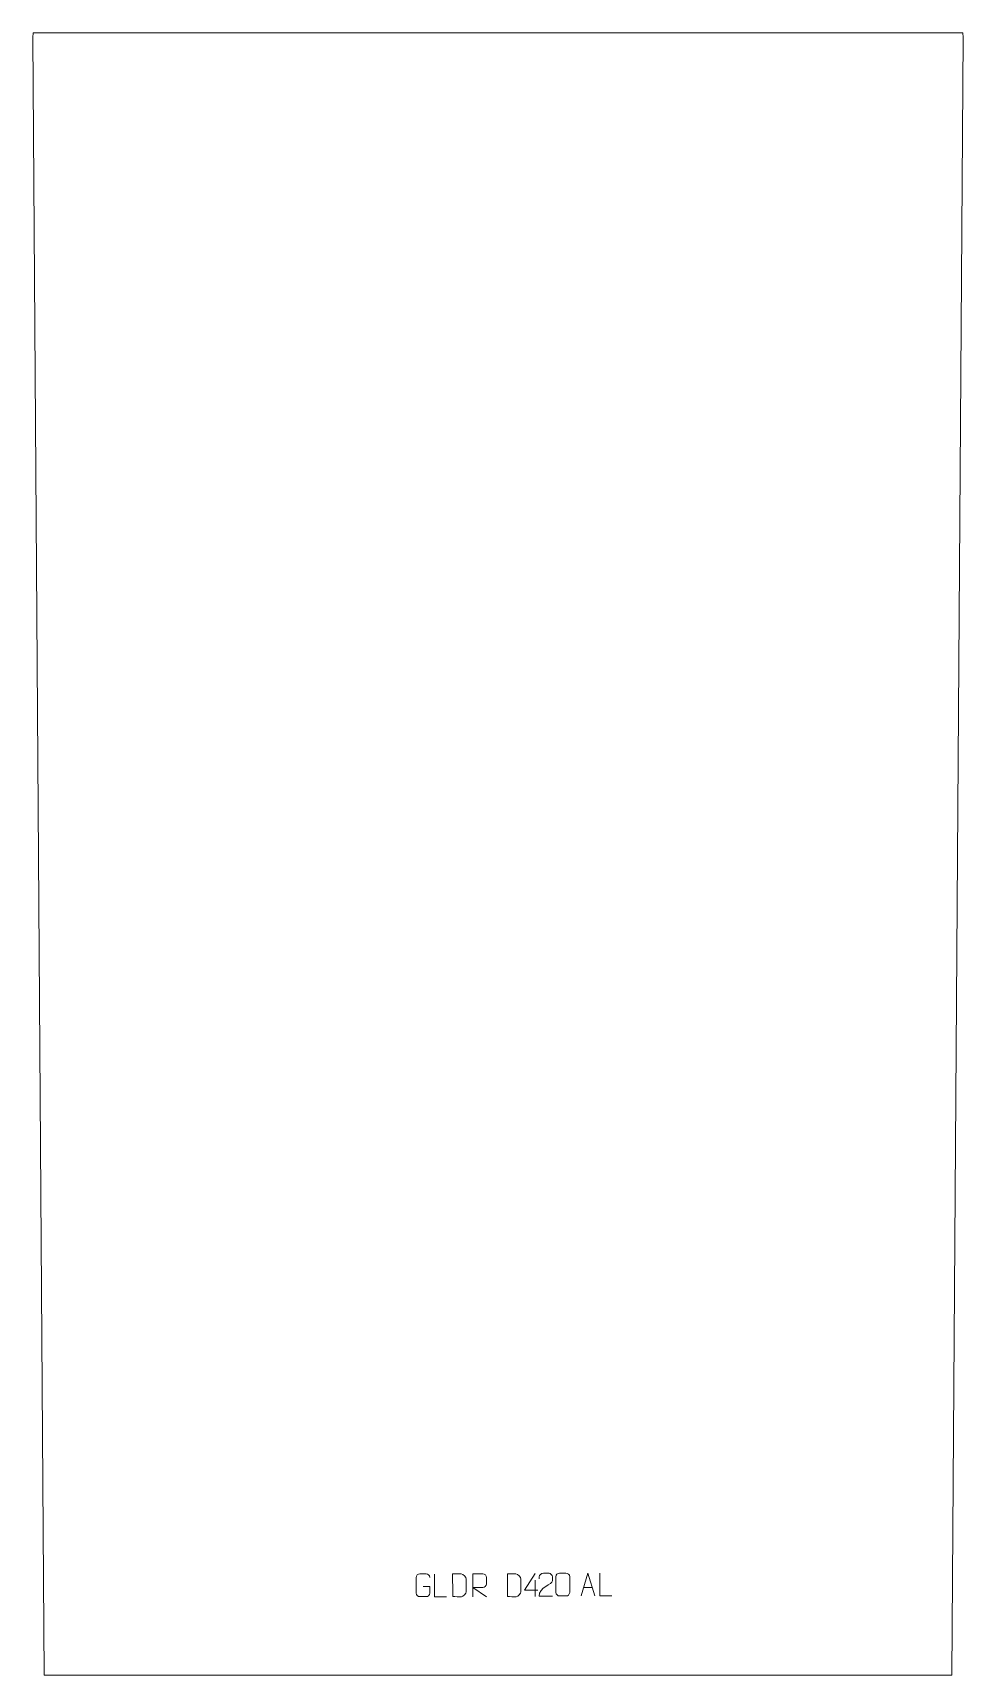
# Model space of a CAD drawing. Header units: millimetres. Extents: x -510 to 510, y -1035 to 765.
import ezdxf

# ---------------------------------------------------------------- set-up
doc = ezdxf.new("R2010")
doc.units = ezdxf.units.MM
doc.header["$MEASUREMENT"] = 0
doc.layers.add('layer 1', color=7, linetype='Continuous')

msp = doc.modelspace()

# ---------------------------------------------------------------- linework, layer by layer
at = {"layer": 'layer 1', "color": 242, "lineweight": 9}
msp.add_open_spline([(509.7513, 765.216), (509.7513, 765.216), (509.9422, 760.2162), (509.9422, 760.2162), (509.9422, 760.2162), (509.9422, 760.2162), (497.5275, -1034.7552), (497.5275, -1034.7552), (497.5275, -1034.7552), (497.5275, -1034.7552), (-497.5263, -1034.7552), (-497.5263, -1034.7552), (-497.5263, -1034.7552), (-497.5263, -1034.7552), (-509.9422, 760.2162), (-509.9422, 760.2162), (-509.9422, 760.2162), (-509.9422, 760.2162), (-509.751, 765.216), (-509.751, 765.216), (-509.751, 765.216), (-509.751, 765.216), (509.7513, 765.216), (509.7513, 765.216)], degree=3, knots=[0, 0, 0, 0, 0.142857143, 0.142857143, 0.142857143, 0.142857143, 0.285714286, 0.285714286, 0.285714286, 0.285714286, 0.428571429, 0.428571429, 0.428571429, 0.428571429, 0.571428571, 0.571428571, 0.571428571, 0.571428571, 0.714285714, 0.714285714, 0.714285714, 0.714285714, 1, 1, 1, 1], dxfattribs=at)
at = {"layer": 'layer 1', "color": 250, "lineweight": 9}
for points, knots in [([(-82.0142, -937.7314), (-82.0142, -937.7314), (-74.8461, -937.7314), (-74.8461, -937.7314), (-74.8461, -937.7314), (-74.8461, -937.7314), (-74.8461, -944.8995), (-74.8461, -944.8995), (-74.8461, -944.8995), (-74.9858, -947.2229), (-76.663, -948.7025), (-78.8108, -948.7133), (-78.8108, -948.7133), (-81.1426, -948.7129), (-83.4746, -948.7129), (-85.8061, -948.7133), (-85.8061, -948.7133), (-87.731, -948.8187), (-89.7032, -946.9342), (-89.692, -944.9169), (-89.692, -944.9169), (-89.6916, -939.1468), (-89.6916, -933.3771), (-89.692, -927.6078), (-89.692, -927.6078), (-89.6878, -925.4697), (-87.941, -923.7505), (-85.7887, -923.7639), (-85.7887, -923.7639), (-83.463, -923.7639), (-81.1369, -923.7639), (-78.8108, -923.7639), (-78.8108, -923.7639), (-76.8641, -923.7285), (-74.8727, -925.22), (-74.8461, -927.6577)], [0, 0, 0, 0, 0.1, 0.1, 0.1, 0.1, 0.2, 0.2, 0.2, 0.2, 0.3, 0.3, 0.3, 0.3, 0.4, 0.4, 0.4, 0.4, 0.5, 0.5, 0.5, 0.5, 0.6, 0.6, 0.6, 0.6, 0.7, 0.7, 0.7, 0.7, 0.8, 0.8, 0.8, 0.8, 1, 1, 1, 1]), ([(-56.5684, -948.8941), (-56.5684, -948.8941), (-69.5175, -948.8941), (-69.5175, -948.8941), (-69.5175, -948.8941), (-69.5175, -948.8941), (-69.5175, -923.9405), (-69.5175, -923.9405)], [0, 0, 0, 0, 0.333333333, 0.333333333, 0.333333333, 0.333333333, 1, 1, 1, 1]), ([(-49.6613, -948.724), (-47.3295, -948.7236), (-42.3793, -948.7476), (-40.0478, -948.7479), (-40.0478, -948.7479), (-38.1228, -948.8533), (-34.8042, -945.3117), (-34.8154, -943.2944), (-34.8154, -943.2944), (-34.8158, -937.5243), (-34.8158, -935.3546), (-34.8154, -929.5853), (-34.8154, -929.5853), (-34.8197, -927.4472), (-38.1942, -923.7871), (-40.3466, -923.8006), (-40.3466, -923.8006), (-42.6723, -923.8006), (-47.3966, -923.8006), (-49.7227, -923.8006), (-49.7227, -923.8006), (-49.7223, -929.5475), (-49.661, -942.9767), (-49.6613, -948.724)], [0, 0, 0, 0, 0.142857143, 0.142857143, 0.142857143, 0.142857143, 0.285714286, 0.285714286, 0.285714286, 0.285714286, 0.428571429, 0.428571429, 0.428571429, 0.428571429, 0.571428571, 0.571428571, 0.571428571, 0.571428571, 0.714285714, 0.714285714, 0.714285714, 0.714285714, 1, 1, 1, 1]), ([(-27.4321, -948.8235), (-27.4321, -948.8235), (-27.4321, -923.87), (-27.4321, -923.87), (-27.4321, -923.87), (-23.8373, -923.87), (-20.2418, -923.87), (-16.6466, -923.87), (-16.6466, -923.87), (-14.3213, -923.9077), (-12.764, -925.3977), (-12.7681, -927.7641), (-12.7681, -927.7641), (-12.7685, -929.7996), (-12.7685, -932.859), (-12.7681, -934.895), (-12.7681, -934.895), (-12.7746, -936.7705), (-14.5869, -938.7123), (-16.5964, -938.7314), (-16.5964, -938.7314), (-16.5964, -938.7314), (-27.4321, -938.7314), (-27.4321, -938.7314), (-27.4321, -938.7314), (-27.4321, -938.7314), (-12.7774, -948.8235), (-12.7774, -948.8235)], [0, 0, 0, 0, 0.125, 0.125, 0.125, 0.125, 0.25, 0.25, 0.25, 0.25, 0.375, 0.375, 0.375, 0.375, 0.5, 0.5, 0.5, 0.5, 0.625, 0.625, 0.625, 0.625, 0.75, 0.75, 0.75, 0.75, 1, 1, 1, 1]), ([(10.3387, -948.724), (12.6705, -948.7236), (17.6207, -948.7476), (19.9522, -948.7479), (19.9522, -948.7479), (21.8772, -948.8533), (25.1958, -945.3117), (25.1846, -943.2944), (25.1846, -943.2944), (25.1842, -937.5243), (25.1842, -935.3546), (25.1846, -929.5853), (25.1846, -929.5853), (25.1803, -927.4472), (21.8058, -923.7871), (19.6534, -923.8006), (19.6534, -923.8006), (17.3277, -923.8006), (12.6034, -923.8006), (10.2773, -923.8006), (10.2773, -923.8006), (10.2777, -929.5475), (10.339, -942.9767), (10.3387, -948.724)], [0, 0, 0, 0, 0.142857143, 0.142857143, 0.142857143, 0.142857143, 0.285714286, 0.285714286, 0.285714286, 0.285714286, 0.428571429, 0.428571429, 0.428571429, 0.428571429, 0.571428571, 0.571428571, 0.571428571, 0.571428571, 0.714285714, 0.714285714, 0.714285714, 0.714285714, 1, 1, 1, 1]), ([(43.7534, -941.5434), (43.7534, -941.5434), (28.9317, -941.5434), (28.9317, -941.5434), (28.9317, -941.5434), (28.9317, -941.5434), (40.8093, -923.4729), (40.8093, -923.4729)], [0, 0, 0, 0, 0.333333333, 0.333333333, 0.333333333, 0.333333333, 1, 1, 1, 1]), ([(59.7351, -948.1288), (54.8207, -948.1285), (49.9063, -948.1285), (44.9922, -948.1288), (44.9922, -948.1288), (44.9922, -938.1965), (59.6432, -935.5553), (59.7351, -931.245), (59.7351, -931.245), (59.7348, -929.8209), (59.7348, -928.3972), (59.7351, -926.9739), (59.7351, -926.9739), (59.7182, -924.8968), (57.5954, -923.172), (55.9244, -923.1547), (55.9244, -923.1547), (53.8512, -923.1551), (51.7783, -923.1551), (49.7059, -923.1547), (49.7059, -923.1547), (47.8838, -923.1382), (45.0591, -924.9303), (44.9922, -927.0239), (44.9922, -927.0239), (44.9922, -927.0239), (44.9922, -929.0787), (44.9922, -929.0787)], [0, 0, 0, 0, 0.125, 0.125, 0.125, 0.125, 0.25, 0.25, 0.25, 0.25, 0.375, 0.375, 0.375, 0.375, 0.5, 0.5, 0.5, 0.5, 0.625, 0.625, 0.625, 0.625, 0.75, 0.75, 0.75, 0.75, 1, 1, 1, 1]), ([(67.4433, -922.9791), (69.8094, -922.9791), (72.1759, -922.9791), (74.5424, -922.9791), (74.5424, -922.9791), (76.5229, -922.9435), (78.5489, -924.4378), (78.576, -926.8799), (78.576, -926.8799), (78.5756, -932.6373), (78.5756, -938.3951), (78.576, -944.1533), (78.576, -944.1533), (78.4339, -946.4809), (76.7275, -947.9632), (74.5424, -947.974), (74.5424, -947.974), (72.17, -947.9736), (69.7976, -947.9736), (67.4256, -947.974), (67.4256, -947.974), (65.4671, -948.0796), (63.4607, -946.1917), (63.4721, -944.1707), (63.4721, -944.1707), (63.4725, -938.3901), (63.4725, -932.6098), (63.4721, -926.83), (63.4721, -926.83), (63.4764, -924.688), (65.2535, -922.9655), (67.4433, -922.9791)], [0, 0, 0, 0, 0.111111111, 0.111111111, 0.111111111, 0.111111111, 0.222222222, 0.222222222, 0.222222222, 0.222222222, 0.333333333, 0.333333333, 0.333333333, 0.333333333, 0.444444444, 0.444444444, 0.444444444, 0.444444444, 0.555555556, 0.555555556, 0.555555556, 0.555555556, 0.666666667, 0.666666667, 0.666666667, 0.666666667, 0.777777778, 0.777777778, 0.777777778, 0.777777778, 1, 1, 1, 1]), ([(91.1052, -947.9933), (91.1052, -947.9933), (98.4762, -923.0398), (98.4762, -923.0398), (98.4762, -923.0398), (98.4762, -923.0398), (106.0461, -947.9933), (106.0461, -947.9933)], [0, 0, 0, 0, 0.333333333, 0.333333333, 0.333333333, 0.333333333, 1, 1, 1, 1]), ([(124.7358, -947.9934), (124.7358, -947.9934), (111.7867, -947.9934), (111.7867, -947.9934), (111.7867, -947.9934), (111.7867, -947.9934), (111.7867, -923.0398), (111.7867, -923.0398)], [0, 0, 0, 0, 0.333333333, 0.333333333, 0.333333333, 0.333333333, 1, 1, 1, 1])]:
    msp.add_open_spline(points, degree=3, knots=knots, dxfattribs=at)
for points in [[(40.8093, -930.7823), (40.8093, -930.7823), (40.8093, -948.447), (40.8093, -948.447)], [(93.8278, -938.7439), (93.8278, -938.7439), (103.3235, -938.7439), (103.3235, -938.7439)]]:
    msp.add_open_spline(points, degree=3, dxfattribs=at)

doc.saveas('drawing.dxf')
